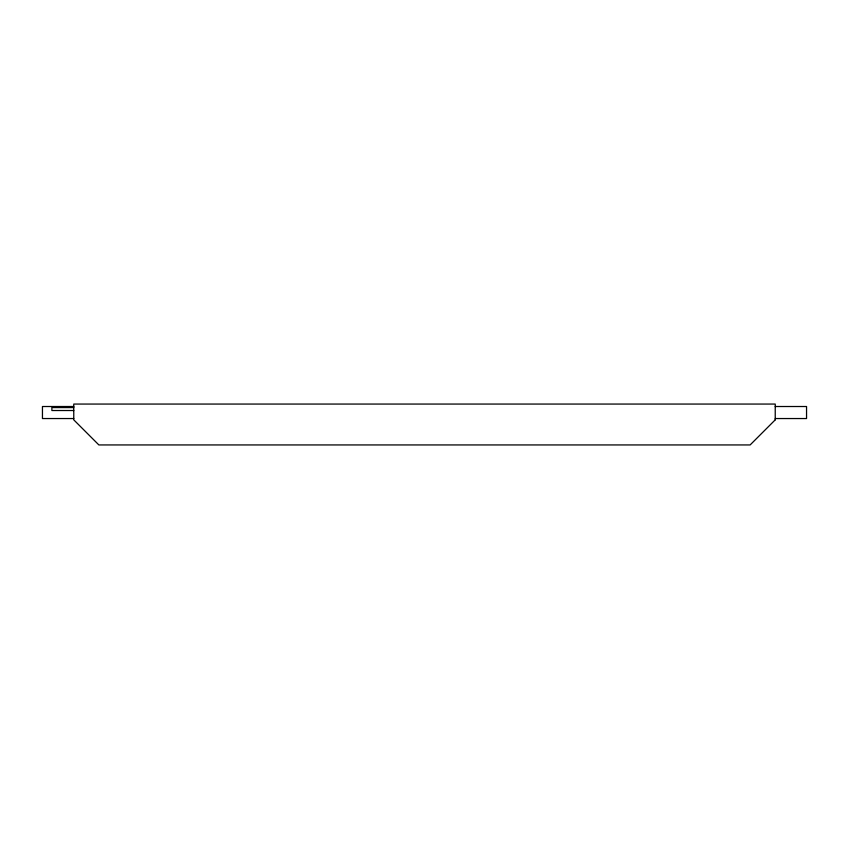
<?xml version="1.0" encoding="UTF-8"?>
<svg xmlns="http://www.w3.org/2000/svg" width="849" height="849" viewBox="0 0 849 849"><rect width="100%" height="100%" fill="white"/><g stroke="black" fill="none" stroke-linecap="round" stroke-linejoin="round"><path stroke-width="1.27" d="M73.767 406.512L42.45 406.512L42.45 418.546L73.767 418.546M775.233 406.512L806.55 406.512L806.55 418.546L775.233 418.546M73.767 407.573L51.885 407.573L51.885 410.523L73.767 410.523M775.233 419.841L750.134 444.94L98.866 444.94L73.767 419.841L73.767 404.06L775.233 404.06L775.233 419.841"/></g></svg>
